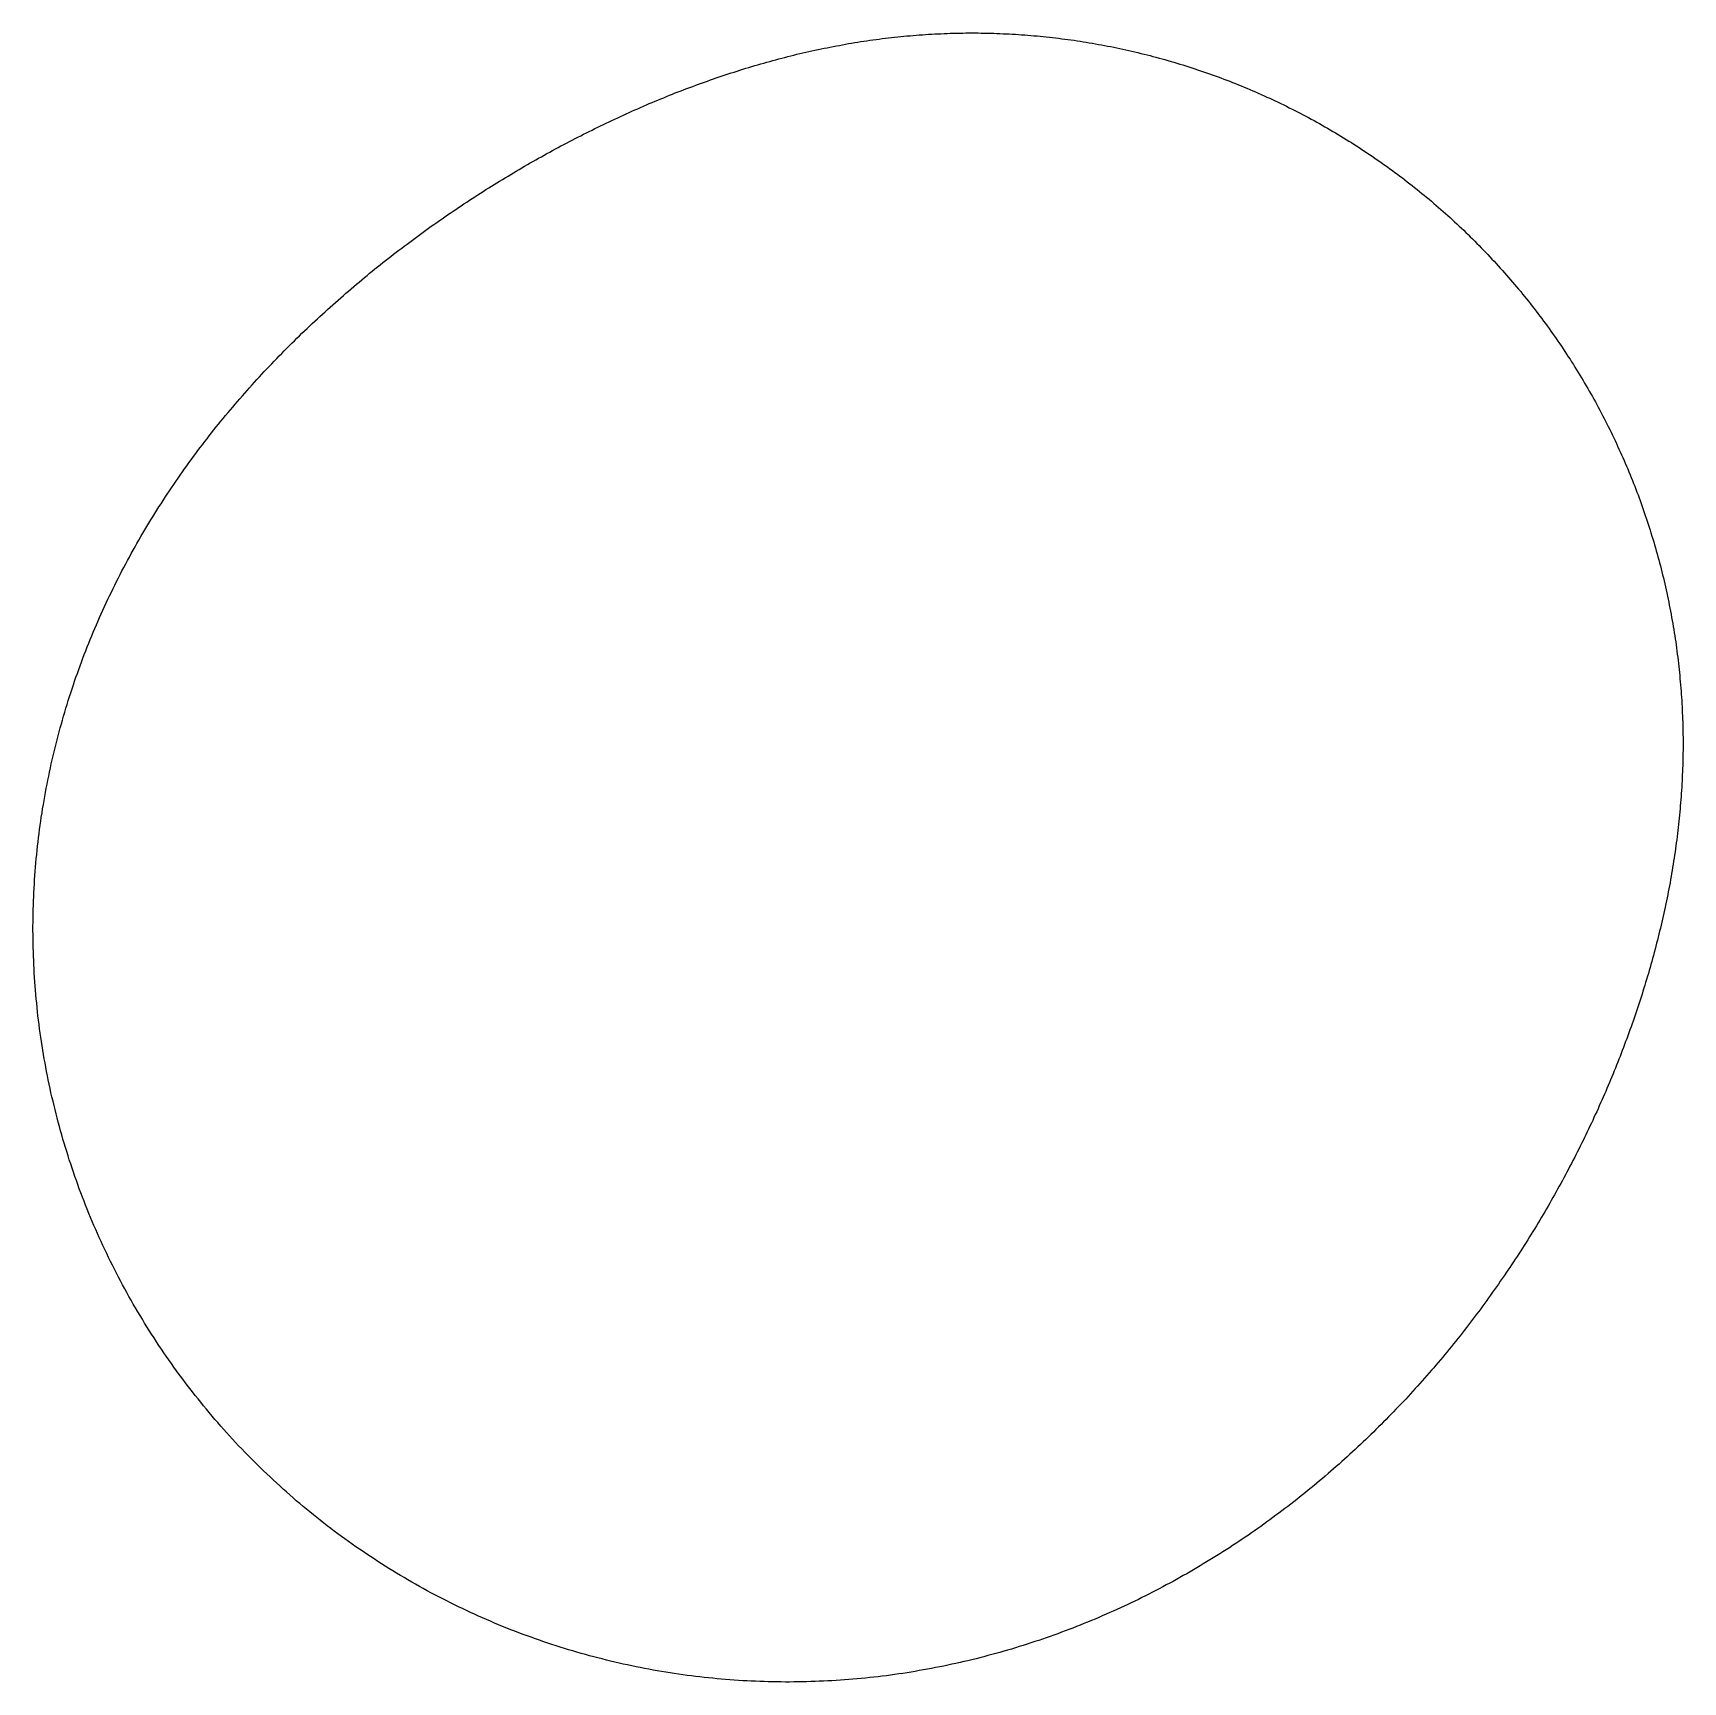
# Model space of a CAD drawing. Header units: metres. Extents: x -93 to 71, y -93 to 71.
import ezdxf

# ---------------------------------------------------------------- set-up
doc = ezdxf.new("R2010")
doc.units = ezdxf.units.M

msp = doc.modelspace()

# ---------------------------------------------------------------- linework, layer by layer
msp.add_lwpolyline([(70.6, 0), (70.6, -0.31), (70.6, -0.62), (70.59, -0.92), (70.59, -1.23), (70.58, -1.54), (70.57, -1.85), (70.57, -2.16), (70.56, -2.46), (70.54, -2.77), (70.53, -3.08), (70.52, -3.39), (70.5, -3.69), (70.49, -4), (70.47, -4.31), (70.45, -4.62), (70.43, -4.92), (70.41, -5.23), (70.39, -5.54), (70.36, -5.85), (70.33, -6.15), (70.31, -6.46), (70.28, -6.77), (70.25, -7.07), (70.22, -7.38), (70.19, -7.69), (70.16, -7.99), (70.12, -8.3), (70.09, -8.61), (70.05, -8.91), (70.01, -9.22), (69.97, -9.52), (69.93, -9.83), (69.89, -10.13), (69.85, -10.44), (69.81, -10.74), (69.76, -11.05), (69.72, -11.35), (69.67, -11.66), (69.62, -11.96), (69.57, -12.27), (69.52, -12.57), (69.47, -12.88), (69.42, -13.18), (69.36, -13.48), (69.31, -13.79), (69.25, -14.09), (69.19, -14.39), (69.14, -14.7), (69.08, -15), (69.02, -15.3), (68.95, -15.6), (68.89, -15.9), (68.83, -16.21), (68.76, -16.51), (68.7, -16.81), (68.63, -17.11), (68.56, -17.41), (68.49, -17.71), (68.42, -18.01), (68.35, -18.31), (68.28, -18.61), (68.2, -18.91), (68.13, -19.21), (68.05, -19.51), (67.98, -19.81), (67.9, -20.11), (67.82, -20.41), (67.74, -20.71), (67.66, -21.01), (67.58, -21.31), (67.5, -21.61), (67.41, -21.9), (67.33, -22.2), (67.24, -22.5), (67.16, -22.8), (67.07, -23.09), (66.98, -23.39), (66.89, -23.69), (66.8, -23.98), (66.71, -24.28), (66.62, -24.58), (66.53, -24.87), (66.43, -25.17), (66.34, -25.46), (66.24, -25.76), (66.14, -26.05), (66.04, -26.35), (65.95, -26.64), (65.85, -26.94), (65.74, -27.23), (65.64, -27.53), (65.54, -27.82), (65.44, -28.11), (65.33, -28.41), (65.23, -28.7), (65.12, -28.99), (65.01, -29.29), (64.9, -29.58), (64.79, -29.87), (64.68, -30.16), (64.57, -30.45), (64.46, -30.75), (64.35, -31.04), (64.23, -31.33), (64.12, -31.62), (64, -31.91), (63.89, -32.2), (63.77, -32.49), (63.65, -32.78), (63.53, -33.07), (63.41, -33.36), (63.29, -33.65), (63.17, -33.94), (63.04, -34.23), (62.92, -34.52), (62.8, -34.81), (62.67, -35.1), (62.54, -35.38), (62.41, -35.67), (62.29, -35.96), (62.16, -36.25), (62.03, -36.54), (61.89, -36.82), (61.76, -37.11), (61.63, -37.4), (61.5, -37.68), (61.36, -37.97), (61.22, -38.26), (61.09, -38.54), (60.95, -38.83), (60.81, -39.11), (60.67, -39.4), (60.53, -39.69), (60.39, -39.97), (60.25, -40.25), (60.1, -40.54), (59.96, -40.82), (59.81, -41.11), (59.67, -41.39), (59.52, -41.68), (59.37, -41.96), (59.22, -42.24), (59.07, -42.53), (58.92, -42.81), (58.77, -43.09), (58.62, -43.37), (58.46, -43.66), (58.31, -43.94), (58.15, -44.22), (58, -44.5), (57.84, -44.78), (57.68, -45.06), (57.52, -45.34), (57.36, -45.63), (57.2, -45.91), (57.03, -46.19), (56.87, -46.47), (56.71, -46.75), (56.54, -47.02), (56.37, -47.3), (56.21, -47.58), (56.04, -47.86), (55.87, -48.14), (55.7, -48.42), (55.53, -48.7), (55.36, -48.97), (55.18, -49.25), (55.01, -49.53), (54.83, -49.81), (54.66, -50.08), (54.48, -50.36), (54.3, -50.64), (54.12, -50.91), (53.94, -51.19), (53.76, -51.46), (53.58, -51.74), (53.39, -52.01), (53.21, -52.29), (53.02, -52.56), (52.84, -52.84), (52.65, -53.11), (52.46, -53.38), (52.27, -53.66), (52.08, -53.93), (51.89, -54.2), (51.69, -54.47), (51.5, -54.75), (51.3, -55.02), (51.11, -55.29), (50.91, -55.56), (50.71, -55.83), (50.51, -56.1), (50.31, -56.37), (50.11, -56.64), (49.91, -56.91), (49.7, -57.18), (49.5, -57.45), (49.29, -57.72), (49.09, -57.98), (48.88, -58.25), (48.67, -58.52), (48.46, -58.79), (48.25, -59.05), (48.03, -59.32), (47.82, -59.58), (47.61, -59.85), (47.39, -60.11), (47.17, -60.38), (46.95, -60.64), (46.74, -60.91), (46.51, -61.17), (46.29, -61.43), (46.07, -61.7), (45.85, -61.96), (45.62, -62.22), (45.39, -62.48), (45.17, -62.74), (44.94, -63), (44.71, -63.26), (44.48, -63.52), (44.24, -63.78), (44.01, -64.04), (43.78, -64.3), (43.54, -64.55), (43.3, -64.81), (43.07, -65.07), (42.83, -65.32), (42.59, -65.58), (42.34, -65.83), (42.1, -66.09), (41.86, -66.34), (41.61, -66.59), (41.37, -66.85), (41.12, -67.1), (40.87, -67.35), (40.62, -67.6), (40.37, -67.85), (40.11, -68.1), (39.86, -68.35), (39.6, -68.6), (39.35, -68.85), (39.09, -69.09), (38.83, -69.34), (38.57, -69.59), (38.31, -69.83), (38.05, -70.08), (37.78, -70.32), (37.52, -70.56), (37.25, -70.81), (36.98, -71.05), (36.72, -71.29), (36.45, -71.53), (36.17, -71.77), (35.9, -72.01), (35.63, -72.25), (35.35, -72.48), (35.08, -72.72), (34.8, -72.96), (34.52, -73.19), (34.24, -73.43), (33.96, -73.66), (33.67, -73.89), (33.39, -74.12), (33.11, -74.36), (32.82, -74.59), (32.53, -74.82), (32.24, -75.04), (31.95, -75.27), (31.66, -75.5), (31.37, -75.73), (31.07, -75.95), (30.78, -76.17), (30.48, -76.4), (30.18, -76.62), (29.88, -76.84), (29.58, -77.06), (29.28, -77.28), (28.98, -77.5), (28.67, -77.72), (28.37, -77.93), (28.06, -78.15), (27.75, -78.36), (27.44, -78.58), (27.13, -78.79), (26.82, -79), (26.5, -79.21), (26.19, -79.42), (25.87, -79.63), (25.56, -79.84), (25.24, -80.04), (24.92, -80.25), (24.6, -80.45), (24.27, -80.65), (23.95, -80.85), (23.63, -81.05), (23.3, -81.25), (22.97, -81.45), (22.64, -81.65), (22.31, -81.84), (21.98, -82.04), (21.65, -82.23), (21.32, -82.42), (20.98, -82.61), (20.64, -82.8), (20.31, -82.99), (19.97, -83.18), (19.63, -83.36), (19.29, -83.54), (18.95, -83.73), (18.6, -83.91), (18.26, -84.09), (17.91, -84.27), (17.56, -84.44), (17.22, -84.62), (16.87, -84.79), (16.52, -84.97), (16.16, -85.14), (15.81, -85.31), (15.46, -85.48), (15.1, -85.64), (14.74, -85.81), (14.39, -85.97), (14.03, -86.13), (13.67, -86.29), (13.31, -86.45), (12.94, -86.61), (12.58, -86.77), (12.22, -86.92), (11.85, -87.08), (11.48, -87.23), (11.12, -87.38), (10.75, -87.53), (10.38, -87.67), (10.01, -87.82), (9.63, -87.96), (9.26, -88.1), (8.89, -88.24), (8.51, -88.38), (8.13, -88.52), (7.76, -88.65), (7.38, -88.78), (7, -88.91), (6.62, -89.04), (6.24, -89.17), (5.85, -89.3), (5.47, -89.42), (5.08, -89.54), (4.7, -89.66), (4.31, -89.78), (3.93, -89.9), (3.54, -90.02), (3.15, -90.13), (2.76, -90.24), (2.37, -90.35), (1.97, -90.46), (1.58, -90.56), (1.19, -90.67), (0.79, -90.77), (0.4, -90.87), (0, -90.96), (-0.4, -91.06), (-0.8, -91.15), (-1.19, -91.25), (-1.59, -91.34), (-1.99, -91.42), (-2.4, -91.51), (-2.8, -91.59), (-3.2, -91.67), (-3.61, -91.75), (-4.01, -91.83), (-4.41, -91.91), (-4.82, -91.98), (-5.23, -92.05), (-5.63, -92.12), (-6.04, -92.19), (-6.45, -92.25), (-6.86, -92.32), (-7.27, -92.38), (-7.68, -92.44), (-8.09, -92.49), (-8.5, -92.55), (-8.92, -92.6), (-9.33, -92.65), (-9.74, -92.7), (-10.16, -92.74), (-10.57, -92.78), (-10.99, -92.83), (-11.4, -92.86), (-11.82, -92.9), (-12.24, -92.94), (-12.65, -92.97), (-13.07, -93), (-13.49, -93.03), (-13.91, -93.05), (-14.33, -93.07), (-14.74, -93.09), (-15.16, -93.11), (-15.58, -93.13), (-16, -93.14), (-16.43, -93.15), (-16.85, -93.16), (-17.27, -93.17), (-17.69, -93.17), (-18.11, -93.18), (-18.53, -93.18), (-18.96, -93.17), (-19.38, -93.17), (-19.8, -93.16), (-20.23, -93.15), (-20.65, -93.14), (-21.07, -93.13), (-21.5, -93.11), (-21.92, -93.09), (-22.34, -93.07), (-22.77, -93.05), (-23.19, -93.02), (-23.62, -92.99), (-24.04, -92.96), (-24.47, -92.93), (-24.89, -92.89), (-25.31, -92.85), (-25.74, -92.81), (-26.16, -92.77), (-26.59, -92.72), (-27.01, -92.67), (-27.44, -92.62), (-27.86, -92.57), (-28.29, -92.52), (-28.71, -92.46), (-29.13, -92.4), (-29.56, -92.34), (-29.98, -92.27), (-30.4, -92.2), (-30.83, -92.13), (-31.25, -92.06), (-31.67, -91.99), (-32.1, -91.91), (-32.52, -91.83), (-32.94, -91.75), (-33.36, -91.66), (-33.78, -91.57), (-34.2, -91.48), (-34.63, -91.39), (-35.05, -91.3), (-35.47, -91.2), (-35.89, -91.1), (-36.3, -91), (-36.72, -90.89), (-37.14, -90.79), (-37.56, -90.68), (-37.98, -90.57), (-38.39, -90.45), (-38.81, -90.34), (-39.23, -90.22), (-39.64, -90.09), (-40.06, -89.97), (-40.47, -89.84), (-40.89, -89.72), (-41.3, -89.58), (-41.71, -89.45), (-42.12, -89.31), (-42.53, -89.18), (-42.94, -89.03), (-43.35, -88.89), (-43.76, -88.74), (-44.17, -88.6), (-44.58, -88.45), (-44.99, -88.29), (-45.39, -88.14), (-45.8, -87.98), (-46.2, -87.82), (-46.61, -87.65), (-47.01, -87.49), (-47.41, -87.32), (-47.81, -87.15), (-48.21, -86.98), (-48.61, -86.8), (-49.01, -86.63), (-49.41, -86.45), (-49.81, -86.27), (-50.2, -86.08), (-50.6, -85.89), (-50.99, -85.7), (-51.38, -85.51), (-51.77, -85.32), (-52.16, -85.12), (-52.55, -84.93), (-52.94, -84.72), (-53.33, -84.52), (-53.72, -84.32), (-54.1, -84.11), (-54.48, -83.9), (-54.87, -83.69), (-55.25, -83.47), (-55.63, -83.26), (-56.01, -83.04), (-56.39, -82.81), (-56.76, -82.59), (-57.14, -82.37), (-57.51, -82.14), (-57.89, -81.91), (-58.26, -81.67), (-58.63, -81.44), (-59, -81.2), (-59.37, -80.96), (-59.73, -80.72), (-60.1, -80.48), (-60.46, -80.23), (-60.82, -79.99), (-61.18, -79.74), (-61.54, -79.48), (-61.9, -79.23), (-62.26, -78.97), (-62.61, -78.71), (-62.97, -78.45), (-63.32, -78.19), (-63.67, -77.93), (-64.02, -77.66), (-64.36, -77.39), (-64.71, -77.12), (-65.06, -76.85), (-65.4, -76.57), (-65.74, -76.29), (-66.08, -76.01), (-66.42, -75.73), (-66.75, -75.45), (-67.09, -75.17), (-67.42, -74.88), (-67.75, -74.59), (-68.08, -74.3), (-68.41, -74.01), (-68.74, -73.71), (-69.06, -73.41), (-69.38, -73.11), (-69.7, -72.81), (-70.02, -72.51), (-70.34, -72.21), (-70.66, -71.9), (-70.97, -71.59), (-71.28, -71.28), (-71.59, -70.97), (-71.9, -70.66), (-72.21, -70.34), (-72.51, -70.03), (-72.82, -69.71), (-73.12, -69.39), (-73.42, -69.06), (-73.71, -68.74), (-74.01, -68.41), (-74.3, -68.09), (-74.59, -67.76), (-74.88, -67.42), (-75.17, -67.09), (-75.46, -66.76), (-75.74, -66.42), (-76.02, -66.08), (-76.3, -65.74), (-76.58, -65.4), (-76.85, -65.06), (-77.13, -64.72), (-77.4, -64.37), (-77.67, -64.02), (-77.94, -63.68), (-78.2, -63.33), (-78.46, -62.97), (-78.72, -62.62), (-78.98, -62.27), (-79.24, -61.91), (-79.5, -61.55), (-79.75, -61.19), (-80, -60.83), (-80.25, -60.47), (-80.49, -60.11), (-80.74, -59.74), (-80.98, -59.38), (-81.22, -59.01), (-81.46, -58.64), (-81.69, -58.27), (-81.92, -57.9), (-82.16, -57.53), (-82.38, -57.15), (-82.61, -56.78), (-82.83, -56.4), (-83.06, -56.02), (-83.28, -55.64), (-83.49, -55.26), (-83.71, -54.88), (-83.92, -54.5), (-84.13, -54.12), (-84.34, -53.73), (-84.55, -53.34), (-84.75, -52.96), (-84.95, -52.57), (-85.15, -52.18), (-85.35, -51.79), (-85.54, -51.4), (-85.73, -51.01), (-85.92, -50.61), (-86.11, -50.22), (-86.29, -49.82), (-86.48, -49.43), (-86.66, -49.03), (-86.84, -48.63), (-87.01, -48.23), (-87.18, -47.83), (-87.36, -47.43), (-87.52, -47.03), (-87.69, -46.63), (-87.85, -46.22), (-88.01, -45.82), (-88.17, -45.41), (-88.33, -45.01), (-88.48, -44.6), (-88.64, -44.19), (-88.78, -43.78), (-88.93, -43.37), (-89.08, -42.96), (-89.22, -42.55), (-89.36, -42.14), (-89.49, -41.73), (-89.63, -41.32), (-89.76, -40.91), (-89.89, -40.49), (-90.02, -40.08), (-90.14, -39.66), (-90.26, -39.25), (-90.38, -38.83), (-90.5, -38.42), (-90.62, -38), (-90.73, -37.58), (-90.84, -37.16), (-90.95, -36.74), (-91.05, -36.33), (-91.15, -35.91), (-91.25, -35.49), (-91.35, -35.07), (-91.45, -34.65), (-91.54, -34.22), (-91.63, -33.8), (-91.72, -33.38), (-91.8, -32.96), (-91.89, -32.54), (-91.96, -32.12), (-92.04, -31.69), (-92.12, -31.27), (-92.19, -30.85), (-92.26, -30.42), (-92.33, -30), (-92.39, -29.58), (-92.46, -29.15), (-92.52, -28.73), (-92.58, -28.3), (-92.63, -27.88), (-92.69, -27.45), (-92.74, -27.03), (-92.78, -26.61), (-92.83, -26.18), (-92.87, -25.76), (-92.91, -25.33), (-92.95, -24.91), (-92.99, -24.48), (-93.02, -24.06), (-93.05, -23.63), (-93.08, -23.21), (-93.11, -22.78), (-93.13, -22.36), (-93.15, -21.93), (-93.17, -21.51), (-93.19, -21.09), (-93.2, -20.66), (-93.21, -20.24), (-93.22, -19.82), (-93.23, -19.39), (-93.23, -18.97), (-93.24, -18.55), (-93.24, -18.12), (-93.23, -17.7), (-93.23, -17.28), (-93.22, -16.86), (-93.21, -16.44), (-93.2, -16.01), (-93.18, -15.59), (-93.17, -15.17), (-93.15, -14.75), (-93.13, -14.33), (-93.1, -13.91), (-93.08, -13.5), (-93.05, -13.08), (-93.02, -12.66), (-92.98, -12.24), (-92.95, -11.82), (-92.91, -11.41), (-92.87, -10.99), (-92.83, -10.58), (-92.78, -10.16), (-92.73, -9.75), (-92.69, -9.33), (-92.63, -8.92), (-92.58, -8.51), (-92.52, -8.09), (-92.47, -7.68), (-92.41, -7.27), (-92.34, -6.86), (-92.28, -6.45), (-92.21, -6.04), (-92.14, -5.64), (-92.07, -5.23), (-92, -4.82), (-91.92, -4.42), (-91.84, -4.01), (-91.76, -3.61), (-91.68, -3.2), (-91.6, -2.8), (-91.51, -2.4), (-91.42, -1.99), (-91.33, -1.59), (-91.24, -1.19), (-91.14, -0.8), (-91.05, -0.4), (-90.95, 0), (-90.85, 0.4), (-90.75, 0.79), (-90.64, 1.19), (-90.53, 1.58), (-90.42, 1.97), (-90.31, 2.36), (-90.2, 2.76), (-90.09, 3.15), (-89.97, 3.53), (-89.85, 3.92), (-89.73, 4.31), (-89.61, 4.7), (-89.48, 5.08), (-89.36, 5.47), (-89.23, 5.85), (-89.1, 6.23), (-88.97, 6.61), (-88.83, 6.99), (-88.7, 7.37), (-88.56, 7.75), (-88.42, 8.12), (-88.28, 8.5), (-88.14, 8.88), (-87.99, 9.25), (-87.85, 9.62), (-87.7, 9.99), (-87.55, 10.36), (-87.4, 10.73), (-87.25, 11.1), (-87.09, 11.47), (-86.93, 11.83), (-86.78, 12.2), (-86.62, 12.56), (-86.46, 12.92), (-86.29, 13.28), (-86.13, 13.64), (-85.96, 14), (-85.79, 14.36), (-85.63, 14.71), (-85.45, 15.07), (-85.28, 15.42), (-85.11, 15.77), (-84.93, 16.13), (-84.76, 16.47), (-84.58, 16.82), (-84.4, 17.17), (-84.22, 17.52), (-84.03, 17.86), (-83.85, 18.21), (-83.67, 18.55), (-83.48, 18.89), (-83.29, 19.23), (-83.1, 19.57), (-82.91, 19.91), (-82.72, 20.24), (-82.52, 20.58), (-82.33, 20.91), (-82.13, 21.24), (-81.94, 21.57), (-81.74, 21.9), (-81.54, 22.23), (-81.34, 22.56), (-81.14, 22.88), (-80.93, 23.21), (-80.73, 23.53), (-80.52, 23.85), (-80.31, 24.17), (-80.11, 24.49), (-79.9, 24.81), (-79.69, 25.13), (-79.48, 25.44), (-79.26, 25.75), (-79.05, 26.07), (-78.83, 26.38), (-78.62, 26.69), (-78.4, 27), (-78.18, 27.3), (-77.97, 27.61), (-77.75, 27.91), (-77.53, 28.22), (-77.3, 28.52), (-77.08, 28.82), (-76.86, 29.12), (-76.63, 29.42), (-76.41, 29.71), (-76.18, 30.01), (-75.95, 30.3), (-75.73, 30.6), (-75.5, 30.89), (-75.27, 31.18), (-75.04, 31.47), (-74.81, 31.75), (-74.57, 32.04), (-74.34, 32.32), (-74.11, 32.61), (-73.87, 32.89), (-73.64, 33.17), (-73.4, 33.45), (-73.16, 33.73), (-72.93, 34.01), (-72.69, 34.28), (-72.45, 34.56), (-72.21, 34.83), (-71.97, 35.1), (-71.73, 35.37), (-71.48, 35.64), (-71.24, 35.91), (-71, 36.18), (-70.76, 36.44), (-70.51, 36.71), (-70.27, 36.97), (-70.02, 37.23), (-69.78, 37.49), (-69.53, 37.75), (-69.28, 38.01), (-69.03, 38.27), (-68.79, 38.52), (-68.54, 38.78), (-68.29, 39.03), (-68.04, 39.28), (-67.79, 39.53), (-67.54, 39.78), (-67.28, 40.03), (-67.03, 40.28), (-66.78, 40.52), (-66.53, 40.77), (-66.27, 41.01), (-66.02, 41.25), (-65.77, 41.49), (-65.51, 41.73), (-65.26, 41.97), (-65, 42.21), (-64.74, 42.45), (-64.49, 42.68), (-64.23, 42.92), (-63.98, 43.15), (-63.72, 43.38), (-63.46, 43.61), (-63.2, 43.84), (-62.94, 44.07), (-62.68, 44.3), (-62.42, 44.53), (-62.16, 44.75), (-61.9, 44.97), (-61.64, 45.2), (-61.38, 45.42), (-61.12, 45.64), (-60.86, 45.86), (-60.6, 46.08), (-60.33, 46.3), (-60.07, 46.51), (-59.81, 46.73), (-59.55, 46.94), (-59.28, 47.16), (-59.02, 47.37), (-58.75, 47.58), (-58.49, 47.79), (-58.23, 48), (-57.96, 48.21), (-57.7, 48.41), (-57.43, 48.62), (-57.17, 48.82), (-56.9, 49.03), (-56.63, 49.23), (-56.37, 49.43), (-56.1, 49.63), (-55.83, 49.83), (-55.57, 50.03), (-55.3, 50.23), (-55.03, 50.43), (-54.76, 50.62), (-54.49, 50.82), (-54.23, 51.01), (-53.96, 51.2), (-53.69, 51.4), (-53.42, 51.59), (-53.15, 51.78), (-52.88, 51.97), (-52.61, 52.15), (-52.34, 52.34), (-52.07, 52.53), (-51.8, 52.71), (-51.53, 52.9), (-51.26, 53.08), (-50.99, 53.26), (-50.72, 53.44), (-50.45, 53.62), (-50.17, 53.8), (-49.9, 53.98), (-49.63, 54.16), (-49.36, 54.34), (-49.08, 54.51), (-48.81, 54.69), (-48.54, 54.86), (-48.27, 55.04), (-47.99, 55.21), (-47.72, 55.38), (-47.44, 55.55), (-47.17, 55.72), (-46.9, 55.89), (-46.62, 56.06), (-46.35, 56.22), (-46.07, 56.39), (-45.8, 56.55), (-45.52, 56.72), (-45.25, 56.88), (-44.97, 57.04), (-44.69, 57.21), (-44.42, 57.37), (-44.14, 57.53), (-43.86, 57.69), (-43.59, 57.84), (-43.31, 58), (-43.03, 58.16), (-42.76, 58.31), (-42.48, 58.47), (-42.2, 58.62), (-41.92, 58.77), (-41.64, 58.93), (-41.37, 59.08), (-41.09, 59.23), (-40.81, 59.38), (-40.53, 59.52), (-40.25, 59.67), (-39.97, 59.82), (-39.69, 59.97), (-39.41, 60.11), (-39.13, 60.25), (-38.85, 60.4), (-38.57, 60.54), (-38.29, 60.68), (-38.01, 60.82), (-37.72, 60.96), (-37.44, 61.1), (-37.16, 61.24), (-36.88, 61.38), (-36.6, 61.51), (-36.31, 61.65), (-36.03, 61.78), (-35.75, 61.92), (-35.46, 62.05), (-35.18, 62.18), (-34.9, 62.31), (-34.61, 62.44), (-34.33, 62.57), (-34.04, 62.7), (-33.76, 62.83), (-33.47, 62.96), (-33.19, 63.08), (-32.9, 63.21), (-32.62, 63.33), (-32.33, 63.45), (-32.05, 63.58), (-31.76, 63.7), (-31.47, 63.82), (-31.18, 63.94), (-30.9, 64.06), (-30.61, 64.17), (-30.32, 64.29), (-30.03, 64.41), (-29.75, 64.52), (-29.46, 64.64), (-29.17, 64.75), (-28.88, 64.86), (-28.59, 64.97), (-28.3, 65.08), (-28.01, 65.19), (-27.72, 65.3), (-27.43, 65.41), (-27.14, 65.52), (-26.85, 65.62), (-26.56, 65.73), (-26.26, 65.83), (-25.97, 65.93), (-25.68, 66.04), (-25.39, 66.14), (-25.09, 66.24), (-24.8, 66.33), (-24.51, 66.43), (-24.21, 66.53), (-23.92, 66.63), (-23.63, 66.72), (-23.33, 66.81), (-23.04, 66.91), (-22.74, 67), (-22.45, 67.09), (-22.15, 67.18), (-21.86, 67.27), (-21.56, 67.36), (-21.26, 67.44), (-20.97, 67.53), (-20.67, 67.61), (-20.37, 67.7), (-20.08, 67.78), (-19.78, 67.86), (-19.48, 67.94), (-19.18, 68.02), (-18.89, 68.1), (-18.59, 68.18), (-18.29, 68.25), (-17.99, 68.33), (-17.69, 68.4), (-17.39, 68.48), (-17.09, 68.55), (-16.79, 68.62), (-16.49, 68.69), (-16.19, 68.75), (-15.89, 68.82), (-15.59, 68.89), (-15.29, 68.95), (-14.98, 69.02), (-14.68, 69.08), (-14.38, 69.14), (-14.08, 69.2), (-13.78, 69.26), (-13.47, 69.32), (-13.17, 69.37), (-12.87, 69.43), (-12.56, 69.48), (-12.26, 69.54), (-11.96, 69.59), (-11.65, 69.64), (-11.35, 69.69), (-11.04, 69.74), (-10.74, 69.78), (-10.44, 69.83), (-10.13, 69.87), (-9.83, 69.91), (-9.52, 69.96), (-9.22, 70), (-8.91, 70.04), (-8.6, 70.07), (-8.3, 70.11), (-7.99, 70.15), (-7.69, 70.18), (-7.38, 70.21), (-7.07, 70.24), (-6.77, 70.27), (-6.46, 70.3), (-6.15, 70.33), (-5.85, 70.36), (-5.54, 70.38), (-5.23, 70.4), (-4.92, 70.43), (-4.62, 70.45), (-4.31, 70.47), (-4, 70.48), (-3.69, 70.5), (-3.39, 70.52), (-3.08, 70.53), (-2.77, 70.54), (-2.46, 70.55), (-2.16, 70.57), (-1.85, 70.57), (-1.54, 70.58), (-1.23, 70.59), (-0.92, 70.59), (-0.62, 70.6), (-0.31, 70.6), (0, 70.6), (0.31, 70.6), (0.62, 70.6), (0.92, 70.59), (1.23, 70.59), (1.54, 70.58), (1.85, 70.57), (2.16, 70.57), (2.46, 70.55), (2.77, 70.54), (3.08, 70.53), (3.39, 70.52), (3.69, 70.5), (4, 70.48), (4.31, 70.47), (4.62, 70.45), (4.92, 70.43), (5.23, 70.4), (5.54, 70.38), (5.85, 70.36), (6.15, 70.33), (6.46, 70.3), (6.77, 70.27), (7.07, 70.24), (7.38, 70.21), (7.69, 70.18), (7.99, 70.14), (8.3, 70.11), (8.6, 70.07), (8.91, 70.03), (9.21, 69.99), (9.52, 69.95), (9.83, 69.91), (10.13, 69.87), (10.44, 69.82), (10.74, 69.78), (11.04, 69.73), (11.35, 69.68), (11.65, 69.63), (11.96, 69.58), (12.26, 69.53), (12.56, 69.47), (12.87, 69.42), (13.17, 69.36), (13.47, 69.3), (13.77, 69.24), (14.07, 69.18), (14.38, 69.12), (14.68, 69.06), (14.98, 68.99), (15.28, 68.92), (15.58, 68.86), (15.88, 68.79), (16.18, 68.72), (16.48, 68.65), (16.78, 68.57), (17.08, 68.5), (17.38, 68.43), (17.68, 68.35), (17.97, 68.27), (18.27, 68.19), (18.57, 68.11), (18.87, 68.03), (19.16, 67.95), (19.46, 67.86), (19.76, 67.78), (20.05, 67.69), (20.35, 67.6), (20.64, 67.51), (20.94, 67.42), (21.23, 67.33), (21.52, 67.24), (21.82, 67.14), (22.11, 67.05), (22.4, 66.95), (22.69, 66.85), (22.98, 66.75), (23.28, 66.65), (23.57, 66.55), (23.86, 66.45), (24.15, 66.34), (24.44, 66.23), (24.72, 66.13), (25.01, 66.02), (25.3, 65.91), (25.59, 65.8), (25.87, 65.69), (26.16, 65.57), (26.45, 65.46), (26.73, 65.34), (27.02, 65.22), (27.3, 65.11), (27.58, 64.99), (27.87, 64.86), (28.15, 64.74), (28.43, 64.62), (28.71, 64.49), (29, 64.37), (29.28, 64.24), (29.56, 64.11), (29.84, 63.98), (30.11, 63.85), (30.39, 63.72), (30.67, 63.59), (30.95, 63.45), (31.22, 63.32), (31.5, 63.18), (31.78, 63.04), (32.05, 62.9), (32.32, 62.76), (32.6, 62.62), (32.87, 62.48), (33.14, 62.33), (33.42, 62.19), (33.69, 62.04), (33.96, 61.9), (34.23, 61.75), (34.5, 61.6), (34.76, 61.45), (35.03, 61.29), (35.3, 61.14), (35.57, 60.99), (35.83, 60.83), (36.1, 60.67), (36.36, 60.51), (36.62, 60.36), (36.89, 60.19), (37.15, 60.03), (37.41, 59.87), (37.67, 59.71), (37.93, 59.54), (38.19, 59.38), (38.45, 59.21), (38.71, 59.04), (38.97, 58.87), (39.22, 58.7), (39.48, 58.53), (39.73, 58.36), (39.99, 58.18), (40.24, 58.01), (40.49, 57.83), (40.75, 57.65), (41, 57.47), (41.25, 57.3), (41.5, 57.11), (41.75, 56.93), (41.99, 56.75), (42.24, 56.57), (42.49, 56.38), (42.73, 56.2), (42.98, 56.01), (43.22, 55.82), (43.46, 55.63), (43.71, 55.44), (43.95, 55.25), (44.19, 55.06), (44.43, 54.86), (44.67, 54.67), (44.91, 54.48), (45.14, 54.28), (45.38, 54.08), (45.62, 53.88), (45.85, 53.68), (46.08, 53.48), (46.32, 53.28), (46.55, 53.08), (46.78, 52.87), (47.01, 52.67), (47.24, 52.46), (47.47, 52.26), (47.7, 52.05), (47.92, 51.84), (48.15, 51.63), (48.37, 51.42), (48.6, 51.21), (48.82, 51), (49.04, 50.78), (49.26, 50.57), (49.48, 50.35), (49.7, 50.14), (49.92, 49.92), (50.14, 49.7), (50.35, 49.48), (50.57, 49.26), (50.78, 49.04), (51, 48.82), (51.21, 48.6), (51.42, 48.37), (51.63, 48.15), (51.84, 47.92), (52.05, 47.7), (52.26, 47.47), (52.46, 47.24), (52.67, 47.01), (52.87, 46.78), (53.08, 46.55), (53.28, 46.32), (53.48, 46.08), (53.68, 45.85), (53.88, 45.62), (54.08, 45.38), (54.28, 45.14), (54.48, 44.91), (54.67, 44.67), (54.86, 44.43), (55.06, 44.19), (55.25, 43.95), (55.44, 43.71), (55.63, 43.46), (55.82, 43.22), (56.01, 42.98), (56.2, 42.73), (56.38, 42.49), (56.57, 42.24), (56.75, 41.99), (56.93, 41.75), (57.11, 41.5), (57.3, 41.25), (57.47, 41), (57.65, 40.75), (57.83, 40.49), (58.01, 40.24), (58.18, 39.99), (58.36, 39.73), (58.53, 39.48), (58.7, 39.22), (58.87, 38.97), (59.04, 38.71), (59.21, 38.45), (59.38, 38.19), (59.54, 37.93), (59.71, 37.67), (59.87, 37.41), (60.03, 37.15), (60.19, 36.89), (60.36, 36.62), (60.51, 36.36), (60.67, 36.1), (60.83, 35.83), (60.99, 35.57), (61.14, 35.3), (61.29, 35.03), (61.45, 34.76), (61.6, 34.5), (61.75, 34.23), (61.9, 33.96), (62.04, 33.69), (62.19, 33.42), (62.33, 33.14), (62.48, 32.87), (62.62, 32.6), (62.76, 32.32), (62.9, 32.05), (63.04, 31.78), (63.18, 31.5), (63.32, 31.22), (63.45, 30.95), (63.59, 30.67), (63.72, 30.39), (63.85, 30.11), (63.98, 29.84), (64.11, 29.56), (64.24, 29.28), (64.37, 29), (64.49, 28.71), (64.62, 28.43), (64.74, 28.15), (64.86, 27.87), (64.99, 27.58), (65.11, 27.3), (65.22, 27.02), (65.34, 26.73), (65.46, 26.45), (65.57, 26.16), (65.69, 25.87), (65.8, 25.59), (65.91, 25.3), (66.02, 25.01), (66.13, 24.72), (66.23, 24.44), (66.34, 24.15), (66.45, 23.86), (66.55, 23.57), (66.65, 23.28), (66.75, 22.98), (66.85, 22.69), (66.95, 22.4), (67.05, 22.11), (67.14, 21.82), (67.24, 21.52), (67.33, 21.23), (67.42, 20.94), (67.51, 20.64), (67.6, 20.35), (67.69, 20.05), (67.78, 19.76), (67.86, 19.46), (67.95, 19.16), (68.03, 18.87), (68.11, 18.57), (68.19, 18.27), (68.27, 17.97), (68.35, 17.68), (68.43, 17.38), (68.5, 17.08), (68.57, 16.78), (68.65, 16.48), (68.72, 16.18), (68.79, 15.88), (68.86, 15.58), (68.92, 15.28), (68.99, 14.98), (69.06, 14.68), (69.12, 14.38), (69.18, 14.07), (69.24, 13.77), (69.3, 13.47), (69.36, 13.17), (69.42, 12.87), (69.47, 12.56), (69.53, 12.26), (69.58, 11.96), (69.63, 11.65), (69.68, 11.35), (69.73, 11.04), (69.78, 10.74), (69.82, 10.44), (69.87, 10.13), (69.91, 9.83), (69.95, 9.52), (69.99, 9.21), (70.03, 8.91), (70.07, 8.6), (70.11, 8.3), (70.14, 7.99), (70.18, 7.69), (70.21, 7.38), (70.24, 7.07), (70.27, 6.77), (70.3, 6.46), (70.33, 6.15), (70.36, 5.85), (70.38, 5.54), (70.4, 5.23), (70.43, 4.92), (70.45, 4.62), (70.47, 4.31), (70.48, 4), (70.5, 3.69), (70.52, 3.39), (70.53, 3.08), (70.54, 2.77), (70.55, 2.46), (70.57, 2.16), (70.57, 1.85), (70.58, 1.54), (70.59, 1.23), (70.59, 0.92), (70.6, 0.62), (70.6, 0.31)], close=True)

doc.saveas('drawing.dxf')
